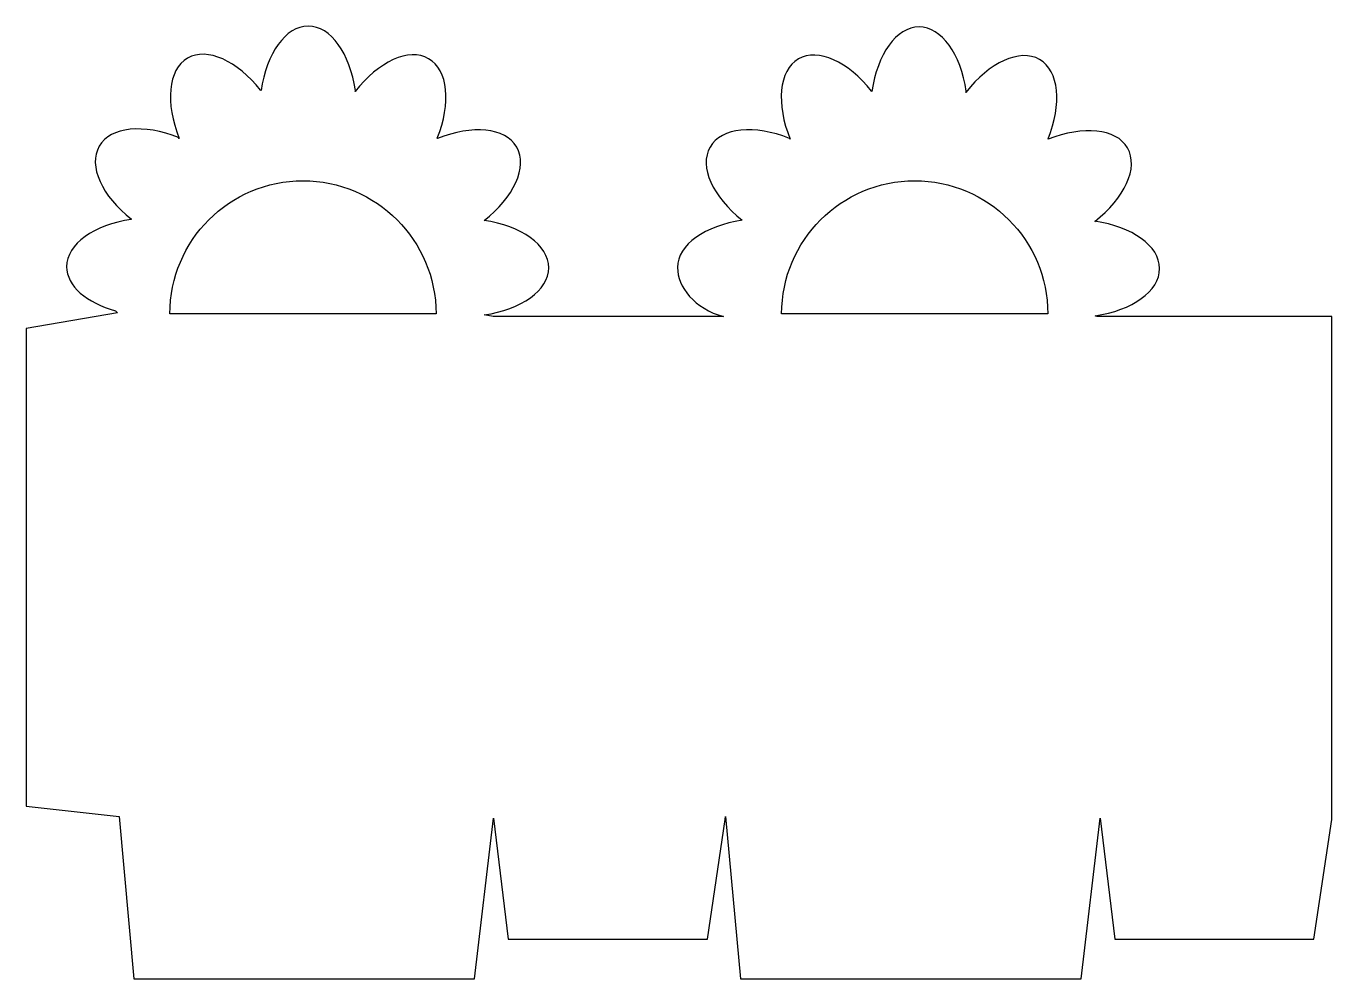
# Model space of a CAD drawing. Header units: centimetres. Extents: x -10 to 10, y -7.3 to 7.3.
import ezdxf

# ---------------------------------------------------------------- set-up
doc = ezdxf.new("R2010")
doc.units = ezdxf.units.CM
doc.header["$MEASUREMENT"] = 0
doc.layers.add('Camada 1', color=7, linetype='Continuous')

msp = doc.modelspace()

# ---------------------------------------------------------------- linework, layer by layer
at = {"layer": 'Camada 1'}
for points, knots in [([(0.70595, -4.85301), (0.70595, -4.85301), (0.43504, -6.68176), (0.43504, -6.68176), (0.43504, -6.68176), (0.43504, -6.68176), (-2.61291, -6.68176), (-2.61291, -6.68176), (-2.61291, -6.68176), (-2.61291, -6.68176), (-2.83868, -4.83042), (-2.83868, -4.83042), (-2.83868, -4.83042), (-2.83868, -4.83042), (-3.13218, -7.29136), (-3.13218, -7.29136), (-3.13218, -7.29136), (-3.13218, -7.29136), (-8.34754, -7.29136), (-8.34754, -7.29136), (-8.34754, -7.29136), (-8.34754, -7.29136), (-8.57331, -4.80785), (-8.57331, -4.80785), (-8.57331, -4.80785), (-8.57331, -4.80785), (-9.99568, -4.64981), (-9.99568, -4.64981), (-9.99568, -4.64981), (-9.99568, -4.64981), (-9.99568, 2.66523), (-9.99568, 2.66523), (-9.99568, 2.66523), (-9.99568, 2.66523), (-8.59588, 2.9023), (-8.59588, 2.9023), (-8.59588, 2.9023), (-8.59588, 2.9023), (-8.62535, 2.93558), (-8.62535, 2.93558), (-8.62535, 2.93558), (-9.06863, 3.0556), (-9.37494, 3.31214), (-9.37494, 3.60924), (-9.37494, 3.60924), (-9.37494, 3.95733), (-8.95465, 4.24969), (-8.38617, 4.33208), (-8.38617, 4.33208), (-8.38617, 4.33208), (-8.38408, 4.33475), (-8.38408, 4.33475), (-8.38408, 4.33475), (-8.83355, 4.69011), (-9.05027, 5.15236), (-8.87655, 5.45325), (-8.87655, 5.45325), (-8.70275, 5.75429), (-8.19358, 5.79761), (-7.66076, 5.58562), (-7.66076, 5.58562), (-7.66076, 5.58562), (-7.6506, 5.57348), (-7.6506, 5.57348), (-7.6506, 5.57348), (-7.86793, 6.11053), (-7.8262, 6.62589), (-7.52294, 6.80099), (-7.52294, 6.80099), (-7.22251, 6.97442), (-6.76126, 6.75866), (-6.40611, 6.31061), (-6.40611, 6.31061), (-6.40611, 6.31061), (-6.39928, 6.30495), (-6.39928, 6.30495), (-6.39928, 6.30495), (-6.31638, 6.87223), (-6.02434, 7.29136), (-5.67678, 7.29136), (-5.67678, 7.29136), (-5.32959, 7.29136), (-5.03778, 6.87311), (-4.95455, 6.30674), (-4.95455, 6.30674), (-4.95455, 6.30674), (-4.95955, 6.28991), (-4.95955, 6.28991), (-4.95955, 6.28991), (-4.60308, 6.74655), (-4.13601, 6.96804), (-3.83277, 6.79296), (-3.83277, 6.79296), (-3.53178, 6.61918), (-3.48841, 6.11026), (-3.70019, 5.57757), (-3.70019, 5.57757), (-3.70019, 5.57757), (-3.69815, 5.57275), (-3.69815, 5.57275), (-3.69815, 5.57275), (-3.16628, 5.78354), (-2.65852, 5.73986), (-2.48501, 5.43932), (-2.48501, 5.43932), (-2.31031, 5.13669), (-2.53049, 4.67092), (-2.9852, 4.31476), (-2.9852, 4.31476), (-2.9852, 4.31476), (-2.98501, 4.31624), (-2.98501, 4.31624), (-2.98501, 4.31624), (-2.41573, 4.23411), (-1.99465, 3.94154), (-1.99465, 3.59319), (-1.99465, 3.59319), (-1.99465, 3.24537), (-2.41433, 2.95316), (-2.98221, 2.87051), (-2.98221, 2.87051), (-2.98221, 2.87051), (-2.84299, 2.84585), (-2.84299, 2.84585), (-2.84299, 2.84585), (-2.84299, 2.84585), (0.67949, 2.84586), (0.67949, 2.84586), (0.67949, 2.84586), (0.23621, 2.96588), (-0.0225, 3.29978), (-0.0225, 3.59685), (-0.0225, 3.59685), (-0.0225, 3.94494), (0.39779, 4.2373), (0.9663, 4.31969), (0.9663, 4.31969), (0.9663, 4.31969), (0.96836, 4.32236), (0.96836, 4.32236), (0.96836, 4.32236), (0.51889, 4.67772), (0.30219, 5.13998), (0.47592, 5.44086), (0.47592, 5.44086), (0.64972, 5.7419), (1.15889, 5.78522), (1.69171, 5.57323), (1.69171, 5.57323), (1.69171, 5.57323), (1.70187, 5.56109), (1.70187, 5.56109), (1.70187, 5.56109), (1.48454, 6.09814), (1.52627, 6.6135), (1.82951, 6.7886), (1.82951, 6.7886), (2.12994, 6.96203), (2.59122, 6.74627), (2.94634, 6.29822), (2.94634, 6.29822), (2.94634, 6.29822), (2.95319, 6.29256), (2.95319, 6.29256), (2.95319, 6.29256), (3.03606, 6.85983), (3.32813, 7.27895), (3.67571, 7.27895), (3.67571, 7.27895), (4.02287, 7.27895), (4.31468, 6.8607), (4.39794, 6.29433), (4.39794, 6.29433), (4.39794, 6.29433), (4.39294, 6.2775), (4.39294, 6.2775), (4.39294, 6.2775), (4.74941, 6.73414), (5.21648, 6.95563), (5.51969, 6.78055), (5.51969, 6.78055), (5.82071, 6.60677), (5.86407, 6.09785), (5.6523, 5.56516), (5.6523, 5.56516), (5.6523, 5.56516), (5.65431, 5.56034), (5.65431, 5.56034), (5.65431, 5.56034), (6.1862, 5.77113), (6.69394, 5.72745), (6.86748, 5.42691), (6.86748, 5.42691), (7.04221, 5.12428), (6.822, 4.65851), (6.36731, 4.30235), (6.36731, 4.30235), (6.36731, 4.30235), (6.3675, 4.30383), (6.3675, 4.30383), (6.3675, 4.30383), (6.9368, 4.2217), (7.35786, 3.92913), (7.35786, 3.58078), (7.35786, 3.58078), (7.35786, 3.23296), (6.9382, 2.94075), (6.37033, 2.8581), (6.37033, 2.8581), (6.37033, 2.8581), (6.40258, 2.84582), (6.40258, 2.84582), (6.40258, 2.84582), (6.40258, 2.84582), (8.27705, 2.84583), (8.27705, 2.84583), (8.27705, 2.84583), (8.27705, 2.84583), (9.99576, 2.84583), (9.99576, 2.84583), (9.99576, 2.84583), (9.99576, 2.84583), (9.99282, -4.85301), (9.99282, -4.85301), (9.99282, -4.85301), (9.99282, -4.85301), (9.72191, -6.68176), (9.72191, -6.68176), (9.72191, -6.68176), (9.72191, -6.68176), (6.67397, -6.68176), (6.67397, -6.68176), (6.67397, -6.68176), (6.67397, -6.68176), (6.4482, -4.83042), (6.4482, -4.83042), (6.4482, -4.83042), (6.4482, -4.83042), (6.15472, -7.29136), (6.15472, -7.29136), (6.15472, -7.29136), (6.15472, -7.29136), (0.93934, -7.29136), (0.93934, -7.29136), (0.93934, -7.29136), (0.93934, -7.29136), (0.7136, -4.80785), (0.7136, -4.80785), (0.7136, -4.80785), (0.7136, -4.80785), (0.70595, -4.85301), (0.70595, -4.85301)], [0, 0, 0, 0, 0.015625, 0.015625, 0.015625, 0.015625, 0.03125, 0.03125, 0.03125, 0.03125, 0.046875, 0.046875, 0.046875, 0.046875, 0.0625, 0.0625, 0.0625, 0.0625, 0.078125, 0.078125, 0.078125, 0.078125, 0.09375, 0.09375, 0.09375, 0.09375, 0.109375, 0.109375, 0.109375, 0.109375, 0.125, 0.125, 0.125, 0.125, 0.140625, 0.140625, 0.140625, 0.140625, 0.15625, 0.15625, 0.15625, 0.15625, 0.171875, 0.171875, 0.171875, 0.171875, 0.1875, 0.1875, 0.1875, 0.1875, 0.203125, 0.203125, 0.203125, 0.203125, 0.21875, 0.21875, 0.21875, 0.21875, 0.234375, 0.234375, 0.234375, 0.234375, 0.25, 0.25, 0.25, 0.25, 0.265625, 0.265625, 0.265625, 0.265625, 0.28125, 0.28125, 0.28125, 0.28125, 0.296875, 0.296875, 0.296875, 0.296875, 0.3125, 0.3125, 0.3125, 0.3125, 0.328125, 0.328125, 0.328125, 0.328125, 0.34375, 0.34375, 0.34375, 0.34375, 0.359375, 0.359375, 0.359375, 0.359375, 0.375, 0.375, 0.375, 0.375, 0.390625, 0.390625, 0.390625, 0.390625, 0.40625, 0.40625, 0.40625, 0.40625, 0.421875, 0.421875, 0.421875, 0.421875, 0.4375, 0.4375, 0.4375, 0.4375, 0.453125, 0.453125, 0.453125, 0.453125, 0.46875, 0.46875, 0.46875, 0.46875, 0.484375, 0.484375, 0.484375, 0.484375, 0.5, 0.5, 0.5, 0.5, 0.515625, 0.515625, 0.515625, 0.515625, 0.53125, 0.53125, 0.53125, 0.53125, 0.546875, 0.546875, 0.546875, 0.546875, 0.5625, 0.5625, 0.5625, 0.5625, 0.578125, 0.578125, 0.578125, 0.578125, 0.59375, 0.59375, 0.59375, 0.59375, 0.609375, 0.609375, 0.609375, 0.609375, 0.625, 0.625, 0.625, 0.625, 0.640625, 0.640625, 0.640625, 0.640625, 0.65625, 0.65625, 0.65625, 0.65625, 0.671875, 0.671875, 0.671875, 0.671875, 0.6875, 0.6875, 0.6875, 0.6875, 0.703125, 0.703125, 0.703125, 0.703125, 0.71875, 0.71875, 0.71875, 0.71875, 0.734375, 0.734375, 0.734375, 0.734375, 0.75, 0.75, 0.75, 0.75, 0.765625, 0.765625, 0.765625, 0.765625, 0.78125, 0.78125, 0.78125, 0.78125, 0.796875, 0.796875, 0.796875, 0.796875, 0.8125, 0.8125, 0.8125, 0.8125, 0.828125, 0.828125, 0.828125, 0.828125, 0.84375, 0.84375, 0.84375, 0.84375, 0.859375, 0.859375, 0.859375, 0.859375, 0.875, 0.875, 0.875, 0.875, 0.890625, 0.890625, 0.890625, 0.890625, 0.90625, 0.90625, 0.90625, 0.90625, 0.921875, 0.921875, 0.921875, 0.921875, 0.9375, 0.9375, 0.9375, 0.9375, 0.953125, 0.953125, 0.953125, 0.953125, 0.96875, 0.96875, 0.96875, 0.96875, 1, 1, 1, 1]), ([(-3.71992, 2.88682), (-3.71992, 4.01199), (-4.63204, 4.92411), (-5.75721, 4.92411), (-5.75721, 4.92411), (-6.88238, 4.92411), (-7.7945, 4.01199), (-7.7945, 2.88682), (-7.7945, 2.88682), (-7.7945, 2.88682), (-3.71992, 2.88682), (-3.71992, 2.88682)], [0, 0, 0, 0, 0.25, 0.25, 0.25, 0.25, 0.5, 0.5, 0.5, 0.5, 1, 1, 1, 1]), ([(5.64633, 2.88682), (5.64633, 4.01199), (4.73418, 4.92411), (3.60904, 4.92411), (3.60904, 4.92411), (2.48387, 4.92411), (1.57175, 4.01199), (1.57175, 2.88682), (1.57175, 2.88682), (1.57175, 2.88682), (5.64633, 2.88682), (5.64633, 2.88682)], [0, 0, 0, 0, 0.25, 0.25, 0.25, 0.25, 0.5, 0.5, 0.5, 0.5, 1, 1, 1, 1])]:
    msp.add_open_spline(points, degree=3, knots=knots, dxfattribs=at)

doc.saveas('drawing.dxf')
